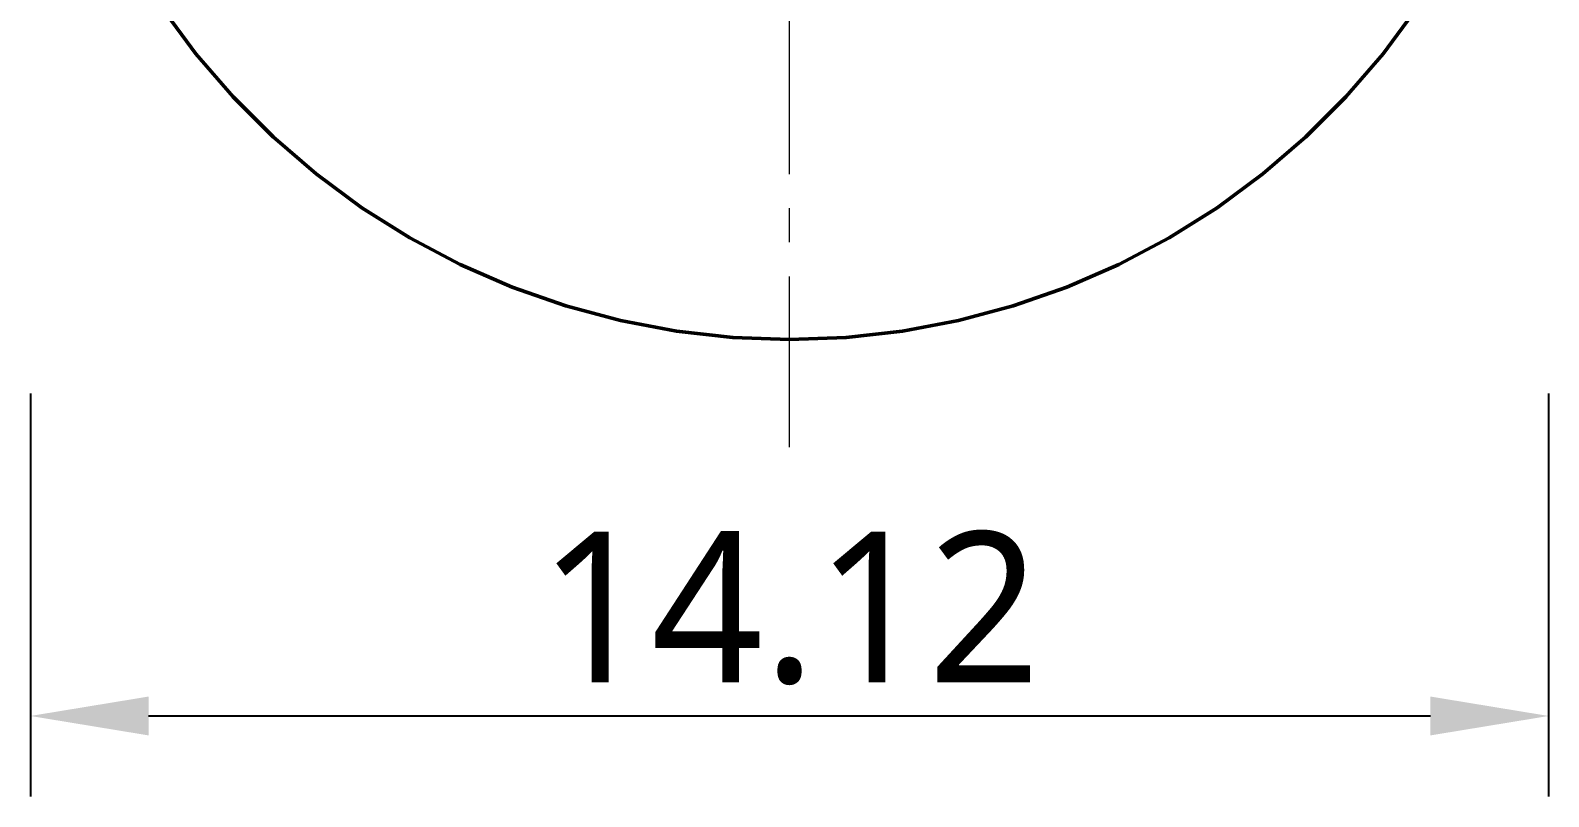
# Model space of a CAD drawing. Header units: millimetres. Extents: x 0 to 420, y 0 to 297.
# Drawn here: x 227.23 to 255.47, y 235.26 to 249.51 of the extents above; entities that cross this region are included whole.
import ezdxf

# ---------------------------------------------------------------- set-up
doc = ezdxf.new("R2010")
doc.units = ezdxf.units.MM
doc.linetypes.add('CENTER', pattern=[5.08, 3.175, -0.635, 0.635, -0.635])
doc.linetypes.add('DASHED', pattern=[1.524, 1.27, -0.254])
for name, color, linetype, lineweight in [('CENTER', 1, 'CENTER', 18), ('DIM', 3, 'CONTINUOUS', 18), ('HIDDEN', 8, 'DASHED', 25), ('VISIBLE', 7, 'CONTINUOUS', 50)]:
    doc.layers.add(name, color=color, linetype=linetype, lineweight=lineweight)
doc.styles.add('CJK', font='NotoSansCJK-Regular.ttc')
doc.dimstyles.new('GB', dxfattribs={"dimtxt": 2.8, "dimasz": 2.2, "dimexe": 1.5, "dimexo": 1, "dimgap": 0.6, "dimtad": 1, "dimlfac": 100, "dimzin": 12, "dimdsep": 46, "dimtxsty": 'CJK', "dimcen": 2.5, "dimazin": 3, "dimtfac": 0.5, "dimtmove": 2, "dimatfit": 3})

msp = doc.modelspace()

# ---------------------------------------------------------------- linework, layer by layer
at = {"layer": 'CENTER'}
msp.add_line((241.35323, 241.76), (241.35323, 274), dxfattribs=at)
at = {"layer": 'HIDDEN'}
for points in [[(229.68674, 249.92592), (230.31377, 249.07632)], [(252.3927, 249.07632), (253.01973, 249.92592)], [(230.31377, 249.07632), (231.00254, 248.27596)], [(251.70393, 248.27596), (252.3927, 249.07632)], [(231.00254, 248.27596), (231.7492, 247.52931)], [(250.95727, 247.52931), (251.70393, 248.27596)], [(231.7492, 247.52931), (232.54956, 246.84054)], [(250.15691, 246.84054), (250.95727, 247.52931)], [(232.54956, 246.84054), (233.39916, 246.21351)], [(249.30731, 246.21351), (250.15691, 246.84054)], [(233.39916, 246.21351), (234.29323, 245.65172)], [(248.41323, 245.65172), (249.30731, 246.21351)], [(234.29323, 245.65172), (235.2268, 245.15832)], [(247.47967, 245.15832), (248.41323, 245.65172)], [(235.2268, 245.15832), (236.19462, 244.73606)], [(246.51185, 244.73606), (247.47967, 245.15832)], [(236.19462, 244.73606), (237.19129, 244.38731)], [(245.51518, 244.38731), (246.51185, 244.73606)], [(237.19129, 244.38731), (238.21124, 244.11402)], [(244.49523, 244.11402), (245.51518, 244.38731)], [(238.21124, 244.11402), (239.24876, 243.91771)], [(243.45771, 243.91771), (244.49523, 244.11402)], [(239.24876, 243.91771), (240.29805, 243.79948)], [(240.29805, 243.79948), (241.35323, 243.76)], [(241.35323, 243.76), (242.40842, 243.79948)], [(242.40842, 243.79948), (243.45771, 243.91771)]]:
    msp.add_lwpolyline(points, dxfattribs=at)
at = {"layer": 'VISIBLE'}
for points in [[(230.31377, 249.07632), (229.68674, 249.92592)], [(253.01973, 249.92592), (252.3927, 249.07632)], [(231.00254, 248.27596), (230.31377, 249.07632)], [(252.3927, 249.07632), (251.70393, 248.27596)], [(231.7492, 247.52931), (231.00254, 248.27596)], [(251.70393, 248.27596), (250.95727, 247.52931)], [(232.54956, 246.84054), (231.7492, 247.52931)], [(250.95727, 247.52931), (250.15691, 246.84054)], [(233.39916, 246.21351), (232.54956, 246.84054)], [(250.15691, 246.84054), (249.30731, 246.21351)], [(234.29323, 245.65172), (233.39916, 246.21351)], [(249.30731, 246.21351), (248.41323, 245.65172)], [(235.2268, 245.15832), (234.29323, 245.65172)], [(248.41323, 245.65172), (247.47967, 245.15832)], [(236.19462, 244.73606), (235.2268, 245.15832)], [(247.47967, 245.15832), (246.51185, 244.73606)], [(237.19129, 244.38731), (236.19462, 244.73606)], [(246.51185, 244.73606), (245.51518, 244.38731)], [(238.21124, 244.11402), (237.19129, 244.38731)], [(245.51518, 244.38731), (244.49523, 244.11402)], [(239.24876, 243.91771), (238.21124, 244.11402)], [(244.49523, 244.11402), (243.45771, 243.91771)], [(240.29805, 243.79948), (239.24876, 243.91771)], [(241.35323, 243.76), (240.29805, 243.79948)], [(242.40842, 243.79948), (241.35323, 243.76)], [(243.45771, 243.91771), (242.40842, 243.79948)]]:
    msp.add_lwpolyline(points, dxfattribs=at)

# ---------------------------------------------------------------- dimensions: what is measured, and where the dimension line sits
at = {"layer": 'DIM'}
msp.add_linear_dim(base=(227.23323, 236.76), p1=(227.23323, 243.76), p2=(255.47323, 243.76), text='14.12', dimstyle='GB', dxfattribs=at).render()

doc.saveas('drawing.dxf')
